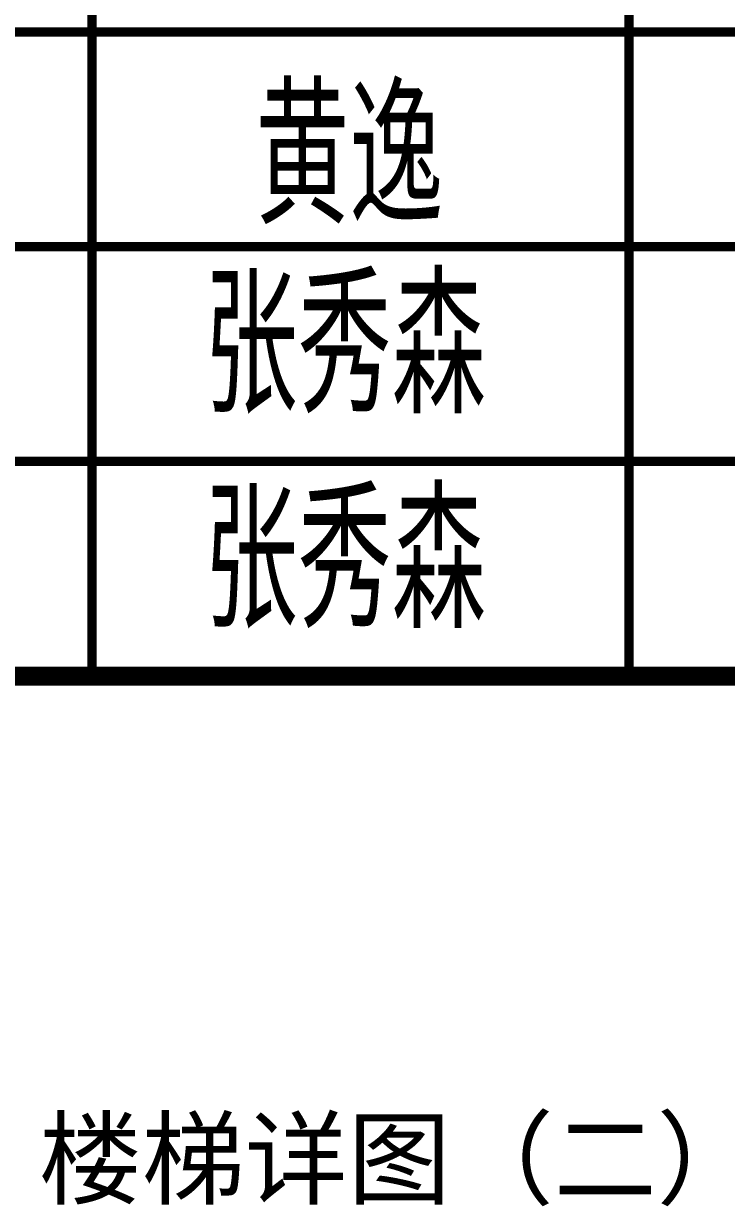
# Model space of a CAD drawing. Extents: x -518115 to 790560, y -210384 to 1628073.
# Drawn here: x 579305 to 580614, y -1997 to 206 of the extents above; entities that cross this region are included whole.
import ezdxf
from ezdxf.enums import TextEntityAlignment as Align

# ---------------------------------------------------------------- set-up
doc = ezdxf.new("R2010")
doc.units = 0
doc.header["$LTSCALE"] = 1000
doc.header["$MEASUREMENT"] = 0
doc.layers.add('可改文字', color=6, linetype='Continuous', lineweight=18)
doc.layers.add('图框', color=140, linetype='Continuous')
doc.layers.add('图签文字', color=147, linetype='Continuous')
doc.styles.add('宋体', font='', dxfattribs={"height": 50})
doc.styles.add('建筑图签-2', font='TXT.shx', dxfattribs={"width": 0.5, "bigfont": 'HZTXT.shx'})
doc.styles.get('宋体').set_extended_font_data('SimSun')

# ---------------------------------------------------------------- blocks, each defined once
blk = doc.blocks.new('A$C549D2611')
at = {"layer": '图框'}
for points, const_width in [([(39302.2, -25799.8), (39302.5, -22599.8)], 17.5), ([(40302.5, -25799.8), (40302.5, -22599.8)], 17.5), ([(38052.5, -24599.8), (41552.5, -24599.8)], 17.5), ([(38052.5, -24999.8), (41552.5, -24999.8)], 17.5), ([(38052.5, -25399.8), (41552.5, -25399.8)], 17.5), ([(38052.5, -25799.8), (41552.5, -25799.8)], 35)]:
    blk.add_lwpolyline(points, dxfattribs=dict(at, const_width=const_width))
at = {"layer": '图签文字', "color": 1, "style": '建筑图签-2', "width": 0.7}
for s, p in [('黄逸', (39606.5, -24956.9)), ('张秀森', (39510.6, -25309.8)), ('张秀森', (39510.6, -25709.8))]:
    blk.add_text(s, height=250, dxfattribs=at).set_placement(p)

msp = doc.modelspace()

# ---------------------------------------------------------------- block references
msp.add_blockref('A$C549D2611', (540130.5, 24790.1))

# ---------------------------------------------------------------- texts
at = {"layer": '可改文字', "color": 3, "style": '宋体'}
msp.add_text('楼梯详图（二）', height=140.64, dxfattribs=at).set_placement((580005.1, -1905.8), align=Align.MIDDLE)

doc.saveas('drawing.dxf')
